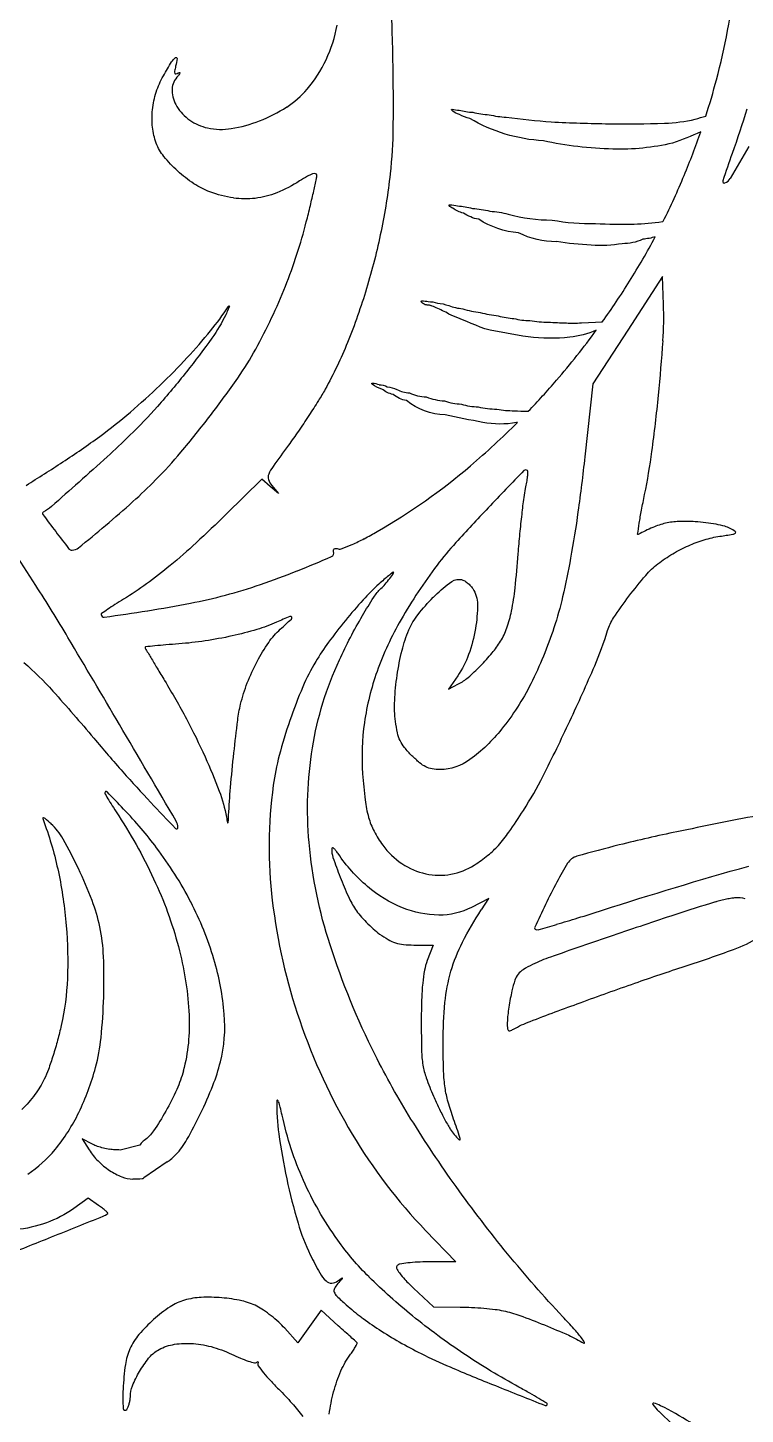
# Model space of a CAD drawing. Header units: millimetres. Extents: x 0 to 22, y 0 to 22.
# Drawn here: x 10.8 to 14.27, y 4.26 to 10.97 of the extents above; entities that cross this region are included whole.
import ezdxf

# ---------------------------------------------------------------- set-up
doc = ezdxf.new("R2010")
doc.units = ezdxf.units.MM
doc.header["$MEASUREMENT"] = 0

msp = doc.modelspace()

# ---------------------------------------------------------------- linework, layer by layer
at = {"color": 0, "linetype": 'ByBlock', "lineweight": -2}
for p, q in [((13.8738, 9.7674), (13.7059, 9.5077)), ((13.8791, 9.632), (13.8738, 9.7674)), ((13.4821, 9.5426), (13.5833, 9.5468)), ((13.7059, 9.5077), (13.538, 9.2481)), ((13.538, 9.2481), (13.4985, 8.8944)), ((11.9363, 8.7861), (11.7646, 8.6172)), ((11.9768, 8.7518), (11.9363, 8.7861)), ((12.0173, 8.7174), (11.9768, 8.7518)), ((11.9843, 8.7564), (12.0173, 8.7174)), ((12.8838, 7.8352), (12.8402, 7.7709)), ((12.8402, 7.7709), (12.8884, 7.7963)), ((13.0346, 6.7591), (12.9503, 6.7157)), ((12.9982, 6.7039), (13.0346, 6.7591)), ((12.6721, 6.5338), (12.7646, 6.5338)), ((12.7646, 6.5338), (12.7364, 6.4586)), ((11.1183, 5.57), (11.0681, 5.5962)), ((11.0681, 5.5962), (11.1015, 5.5435)), ((11.3468, 5.5655), (11.2512, 5.5422)), ((11.4795, 5.4857), (11.3665, 5.4086)), ((11.0976, 5.31), (11.027, 5.2596)), ((11.1474, 5.2746), (11.0976, 5.31)), ((12.7286, 5.1531), (12.8742, 5.0014)), ((12.8742, 5.0014), (12.7413, 5.0014)), ((12.6699, 4.8748), (12.7666, 4.7833)), ((12.2239, 4.7671), (12.1675, 4.6886)), ((12.3062, 4.6926), (12.2239, 4.7671)), ((12.7666, 4.7833), (12.8959, 4.7829)), ((12.1111, 4.6101), (12.0477, 4.6803)), ((12.1675, 4.6886), (12.1111, 4.6101))]:
    msp.add_line(p, q, dxfattribs=at)
msp.add_circle((11, 11), 11, dxfattribs=at)
at = {"color": 0, "linetype": 'ByBlock', "lineweight": -2, "extrusion": (0, 0, -1)}
for centre, radius, start, end in [((-1.6793, 10.6008), 10.8921, 176.94845, 178.79173), ((-14.0601, 9.2469), 2.9964, 29.83408, 31.32627), ((-11.5667, 10.7644), 0.0775, 31.32626, 52.12214), ((-11.522, 10.8219), 0.00472, 52.12209, 186.27668), ((-11.2463, 10.8522), 0.2821, 186.27671, 194.08928), ((-1.6027, 10.5991), 10.9686, 178.79173, 180.57222), ((-11.8134, 10.5353), 0.4065, 17.68727, 29.83405), ((-11.3058, 10.9205), 0.2913, 217.75889, 221.22548), ((-11.5395, 10.74), 0.013, 59.53556, 87.50202), ((-11.5126, 10.7604), 0.0298, 199.25319, 217.75882), ((-11.539, 10.7511), 0.00185, 87.50202, 199.25326), ((-11.8388, 10.5273), 0.4331, 6.10425, 17.68738), ((-11.8147, 10.5298), 0.4088, 354.18658, 6.10435), ((-12.8572, 10.573), 0.00292, 353.34856, 103.41108), ((-12.8784, 10.5886), 0.029, 309.03269, 326.64305), ((-12.9079, 10.6249), 0.0757, 281.89032, 309.03258), ((-12.9718, 10.6756), 0.148, 281.48617, 302.48773), ((-13.3439, 11.2153), 0.7938, 273.29449, 300.39294), ((-14.2293, 9.9646), 0.5957, 70.74115, 75.86305), ((-9.4586, 12.0566), 5.0458, 197.05541, 199.6265), ((-11.713, 10.5195), 0.3066, 339.40062, 354.18667), ((-10.3025, 10.5122), 2.2684, 180.57224, 186.30154), ((-13.5167, 11.6089), 1.2642, 244.60093, 251.26945), ((-11.6431, 10.4932), 0.2319, 320.93967, 339.40068), ((-13.6872, 12.2555), 1.8735, 271.62075, 281.9832), ((-13.6663, 11.5143), 1.132, 256.91188, 271.62072), ((-11.9532, 10.7449), 0.6314, 312.19622, 320.93967), ((-11.977, 10.7711), 0.6667, 303.57445, 312.19615), ((-9.5715, 10.593), 3.0039, 186.30154, 191.67032), ((-11.82, 10.5346), 0.3829, 290.51322, 303.57442), ((-11.7462, 10.8174), 0.6972, 237.61793, 247.82084), ((-11.8872, 10.7141), 0.5745, 278.82821, 290.51328), ((-11.8582, 10.5277), 0.3859, 263.08463, 278.82831), ((-11.8557, 10.5488), 0.4071, 247.82082, 263.08472), ((-12.8455, 10.1109), 0.00298, 329.1086, 103.97064), ((-12.8672, 10.1258), 0.0293, 282.64574, 325.98603), ((-12.8356, 9.9248), 0.1893, 93.19989, 104.61421), ((-12.9314, 10.1833), 0.1114, 280.30101, 309.37892), ((-12.86, 9.7338), 0.3749, 93.57358, 104.71971), ((-13.0178, 10.2283), 0.1876, 279.93771, 304.49853), ((-12.9278, 9.6597), 0.4375, 93.59951, 104.83561), ((-13.0111, 9.63), 0.4536, 93.6372, 104.93787), ((-13.2171, 10.4049), 0.4293, 275.18219, 302.66199), ((-13.929, 9.8306), 0.2095, 74.70728, 75.86148), ((-9.3775, 10.633), 3.202, 191.6703, 196.78803), ((-13.3646, 10.3678), 0.4326, 270.4531, 295.51555), ((-13.6722, 12.0965), 2.1835, 273.74025, 278.18941), ((-13.5716, 10.5568), 0.6405, 260.29573, 273.74022), ((-13.6826, 10.1527), 0.2273, 244.98258, 270.76549), ((-13.7531, 10.2236), 0.2781, 251.90287, 264.71519), ((-9.5738, 10.5738), 2.9969, 196.78797, 202.06352), ((-10.6227, 10.1251), 1.2622, 204.18376, 205.49353), ((-11.6431, 9.6669), 0.1437, 197.70457, 204.18369), ((-11.7845, 9.6139), 0.0122, 33.28463, 59.81942), ((-11.7789, 9.6236), 0.00103, 59.81927, 197.70452), ((-12.7107, 9.6458), 0.00325, 337.58519, 95.41872), ((-12.7205, 9.6511), 0.0145, 296.99527, 333.00992), ((-12.5072, 7.5013), 2.1574, 95.41877, 96.2356), ((-12.7273, 9.6501), 0.0178, 284.92257, 318.27339), ((-12.7342, 9.6489), 0.0197, 275.56622, 305.81739), ((-12.7414, 9.6624), 0.0344, 270.00003, 285.29324), ((-12.7331, 9.4662), 0.1799, 92.70284, 106.97596), ((-12.7625, 9.4072), 0.2323, 95.70045, 109.61071), ((-11.0864, 9.904), 0.7485, 205.49353, 215.564), ((-21.5802, 30.8305), 22.9735, 291.8904, 292.35774), ((-8.4319, 11.802), 4.0117, 215.56393, 218.46821), ((-13.6077, 12.162), 2.7141, 278.10497, 282.6137), ((-13.3332, 10.2858), 0.818, 263.48041, 277.60198), ((-13.3731, 9.9366), 0.4665, 247.15288, 263.48044), ((-10.4353, 10.2246), 2.0673, 202.06346, 209.03192), ((-8.3098, 11.899), 4.1676, 218.46815, 221.48128), ((-11.1745, 9.8144), 1.2219, 209.03191, 212.02373), ((-12.4704, 9.2493), 0.00227, 9.71436, 112.00022), ((-12.478, 9.2537), 0.0107, 311.47697, 337.58325), ((-12.5371, 9.3206), 0.0999, 281.36503, 311.47693), ((-12.4656, 9.1543), 0.0973, 93.29891, 113.22342), ((-12.4986, 9.1417), 0.1021, 93.05332, 116.04461), ((-12.5919, 9.308), 0.1132, 280.30594, 311.09791), ((-12.5343, 9.1134), 0.1203, 94.31433, 117.65504), ((-12.6597, 9.3027), 0.1379, 279.90833, 309.66978), ((-9.5526, 10.8001), 2.5087, 221.48121, 225.88809), ((-8.9558, 11.2021), 3.8389, 212.02382, 213.29852), ((-12.8347, 9.4143), 0.3173, 272.02983, 308.77323), ((-8.7, 11.37), 4.1448, 213.29856, 214.55883), ((-15.2717, 20.9139), 12.0678, 280.82644, 281.70519), ((-13.0897, 9.527), 0.4737, 260.38202, 280.31121), ((-13.0251, 9.9084), 0.8606, 260.14651, 260.38202), ((-13.1492, 1.2459), 7.8693, 90.51809, 90.55502), ((-7.5101, 12.9069), 5.443, 225.88805, 227.47901), ((-9.727, 10.6626), 2.8978, 214.55884, 216.20686), ((-3.3376, 17.4571), 11.6166, 227.47899, 228.38151), ((-3.1259, 10.0513), 10.437, 186.36405, 187.83195), ((3.981, 25.6948), 22.6359, 228.38143, 228.83201), ((-13.7023, 8.6328), 0.5019, 7.42608, 12.55687), ((-10.7601, 8.8372), 0.2421, 228.83192, 240.30897), ((-17.8435, 8.093), 4.6781, 6.43167, 7.42609), ((-18.2813, 7.7836), 4.5885, 10.71053, 11.67928), ((-7.2703, 13.1863), 6.409, 225.47294, 227.26855), ((-18.3069, 8.0408), 5.1444, 5.37598, 6.43159), ((-8.0794, 9.3699), 5.4369, 187.83195, 190.22339), ((-15.8738, 8.2389), 2.1384, 8.99581, 10.71052), ((-18.9015, 7.9848), 5.7417, 4.4038, 5.37599), ((-13.756, 8.5208), 0.00224, 240.73497, 8.31495), ((-18.1448, 7.8794), 4.4376, 8.31497, 8.99587), ((-9.5269, 10.7436), 3.0835, 227.26853, 230.37216), ((-12.2905, 8.4429), 0.00729, 10.28855, 60.05133), ((-12.2941, 8.4366), 0.0145, 60.05132, 92.14799), ((-12.2927, 8.3974), 0.0538, 92.14789, 104.26632), ((-14.2915, 7.809), 0.7179, 59.19133, 65.99744), ((-14.2704, 7.8563), 0.6661, 65.99743, 73.05885), ((-14.2294, 7.9908), 0.5255, 73.05886, 81.49472), ((-12.2967, 8.4418), 0.0136, 339.00651, 10.28862), ((-9.6126, 9.0934), 3.8789, 190.22342, 193.04201), ((-14.3167, 7.7666), 0.7672, 52.71618, 59.1914), ((-10.0421, 10.1214), 2.2757, 230.37223, 234.02212), ((-15.4885, 6.8797), 2.2255, 37.03725, 40.36658), ((-14.0811, 8.0761), 0.3783, 40.36653, 52.71624), ((-10.425, 9.5939), 1.6238, 234.02213, 238.7227), ((-12.6614, 8.0984), 0.2178, 32.63319, 46.98921), ((-13.4225, 7.5545), 0.9315, 45.17116, 51.58616), ((-12.894, 8.221), 0.081, 51.58621, 89.99995), ((-12.894, 8.2663), 0.0357, 90, 114.47881), ((-12.8666, 8.2061), 0.1018, 114.4788, 125.67259), ((-12.8545, 8.1893), 0.1225, 125.67255, 136.0502), ((-12.8582, 8.1928), 0.1174, 136.05027, 146.76616), ((-12.8397, 8.1807), 0.1396, 146.76615, 179.41297), ((-14.575, 6.8731), 2.4901, 30.22593, 32.63318), ((-13.3859, 7.5913), 0.8797, 37.94369, 45.1711), ((-12.3229, 8.1754), 0.6564, 179.413, 189.76754), ((-11.6947, 8.6111), 1.7416, 193.04206, 198.17078), ((-15.6314, 6.7719), 2.4044, 33.98447, 37.03724), ((-14.6605, 6.8233), 2.5891, 27.55289, 30.22596), ((-12.9611, 7.9225), 0.3409, 23.27677, 37.94368), ((-13.8259, 7.989), 0.2269, 16.73254, 33.98442), ((-11.4157, 9.7342), 1.747, 253.45903, 257.53806), ((-11.689, 8.8141), 0.7871, 246.05602, 253.45904), ((-12.273, 7.7877), 0.3684, 34.62474, 47.90409), ((-13.23, 7.8069), 0.6337, 13.90661, 23.2768), ((-12.2463, 8.1885), 0.7341, 189.76761, 199.92225), ((-11.4891, 8.6786), 1.958, 198.17076, 206.75767), ((-11.4165, 9.6422), 1.6563, 261.46638, 265.88104), ((-11.3751, 9.9181), 1.9352, 257.53805, 261.46632), ((-12.7207, 7.4786), 0.9125, 27.88046, 34.62475), ((-14.6605, 6.8233), 2.5891, 24.87982, 27.55289), ((-13.7885, 7.2277), 1.6278, 9.17426, 24.87984), ((-13.847, 7.6541), 1.2694, 8.33438, 13.90655), ((-12.4969, 8.0977), 0.4675, 199.92235, 214.16148), ((-9.6913, 6.6507), 1.6611, 131.2532, 138.011), ((-12.8042, 7.4344), 1.007, 21.35921, 27.88046), ((-8.3252, 5.9002), 3.6776, 148.67295, 151.97961), ((-12.6001, 7.5142), 0.7877, 13.51985, 21.35921), ((-13.8374, 7.6555), 1.2596, 2.75248, 8.33427), ((-12.1231, 8.3589), 1.248, 206.7576, 218.79056), ((-4.363, 1.855), 8.8298, 138.01104, 139.97165), ((-13.166, 7.6878), 0.5874, 352.87824, 2.75244), ((-12.519, 7.5337), 0.7043, 7.10187, 13.51984), ((-8.7526, 6.1276), 3.1935, 151.9796, 155.65538), ((-21.3078, 6.4387), 9.5611, 6.14865, 7.10182), ((-13.1757, 7.689), 0.5972, 347.57199, 352.87823), ((-12.765, 7.5985), 0.1767, 334.42866, 347.57187), ((-12.7579, 7.5951), 0.1688, 320.90146, 334.42862), ((-12.4486, 8.0973), 0.8304, 218.79054, 233.4376), ((-9.2757, 6.3643), 2.6193, 155.65541, 159.58506), ((-20.0225, 6.5772), 8.2684, 4.98621, 6.14862), ((-13.9953, 7.1943), 1.8373, 354.83176, 9.17431), ((-13.0254, 7.8125), 0.5135, 314.99996, 320.9015), ((-13.0846, 7.8717), 0.5972, 310.09804, 314.99998), ((-12.7941, 7.5267), 0.1462, 296.15153, 310.09796), ((-12.7781, 7.4941), 0.11, 279.48178, 296.15152), ((-12.7986, 7.6163), 0.2338, 270.00002, 279.48187), ((-12.7986, 7.6254), 0.2429, 233.4376, 270.00001), ((-11.0084, 7.0092), 0.7705, 159.58505, 169.35882), ((-15.2418, 6.9943), 3.4695, 2.76207, 4.98622), ((-9.2755, 6.5342), 1.7141, 159.79939, 168.12012), ((-9.1587, 5.7992), 2.4895, 146.91144, 155.45257), ((-14.4238, 7.233), 2.2676, 342.05768, 354.83171), ((-12.9702, 7.4271), 0.8034, 310.58849, 325.82273), ((-19.6419, -12.111), 19.7645, 72.15135, 74.29186), ((-8.8665, 6.4482), 2.1321, 168.12015, 175.185), ((-9.6636, 6.0298), 1.9344, 155.4526, 165.77238), ((-12.8474, 7.2838), 0.6147, 291.96852, 310.58845), ((-12.7989, 7.1637), 0.4851, 270.75382, 291.96854), ((-12.7969, 7.0134), 0.3349, 242.74951, 270.75389), ((-14.3686, 5.8015), 1.6409, 27.02633, 33.36575), ((-8.9628, 6.4563), 2.0354, 175.18503, 182.39412), ((-10.0134, 6.1185), 1.5735, 165.77242, 177.20352), ((-15.8798, 7.7045), 3.7981, 333.37685, 342.05759), ((-13.6166, 6.1851), 0.7967, 16.14282, 27.02633), ((-9.7011, 6.4254), 1.2965, 182.39416, 192.50123), ((-13.6523, 6.1748), 0.8338, 5.55289, 16.14277), ((-17.8017, -5.2833), 12.3211, 70.75682, 71.94879), ((-19.5832, -10.3865), 17.7262, 69.84923, 70.7568), ((-14.7432, 6.0687), 1.9299, 359.89685, 5.55285), ((-22.4462, -18.1885), 26.037, 69.27995, 69.84924), ((-10.688, 6.1515), 0.8981, 177.20359, 194.59925), ((-9.4689, 6.4769), 1.5343, 192.50126, 195.23254), ((-13.4424, 5.6141), 0.5883, 60.57336, 69.27997), ((-9.0749, 6.5842), 1.9427, 195.23249, 197.52081), ((-18.0084, 6.0746), 5.195, 358.43676, 359.89686), ((-9.2537, 6.5277), 1.7551, 197.52074, 199.83816), ((-16.0018, 7.7657), 3.9345, 328.19882, 333.37679), ((-10.4656, 6.0905), 0.4667, 199.83811, 206.04493), ((-11.0095, 6.0677), 0.566, 194.59932, 204.26694), ((-13.6148, 5.9547), 0.7998, 352.61993, 358.43672), ((-10.4654, 6.0906), 0.467, 206.04486, 216.8161), ((-10.3313, 6.3734), 1.3098, 204.26703, 209.4308), ((-13.3299, 5.9178), 0.5125, 344.87709, 352.61985), ((-10.3088, 6.2079), 0.6627, 216.81603, 225.10266), ((-13.9456, 6.0842), 1.1504, 340.64643, 344.87713), ((-10.3083, 6.3865), 1.3363, 209.4308, 214.21477), ((-13.7638, 6.0938), 1.7709, 342.05607, 347.53434), ((-11.2624, 5.7376), 0.1824, 214.21474, 234.99152), ((-17.6577, 8.7924), 5.8828, 324.3684, 328.19883), ((-11.1968, 5.7204), 0.1697, 288.9365, 297.5447), ((-11.2494, 5.8738), 0.3318, 283.7257, 288.93642), ((-11.2497, 5.875), 0.3331, 278.52032, 283.72578), ((-11.2264, 5.7191), 0.1754, 270.10855, 278.52037), ((-13.5626, 6.0287), 1.5593, 336.02953, 342.05612), ((-13.5631, 6.0289), 1.5599, 330.00409, 336.02953), ((-18.0267, 9.0569), 6.3369, 320.66492, 324.36843), ((-10.7082, 5.706), 0.5486, 234.47164, 250.11518), ((-13.748, 6.1356), 1.7734, 324.53133, 330.0041), ((-10.695, 5.7424), 0.5873, 250.1152, 264.97908), ((-13.4103, 5.895), 1.3587, 314.67618, 324.53139), ((-17.7961, 8.8679), 6.0387, 316.82512, 320.66496), ((-6.5552, 9.7809), 7.544, 220.11197, 220.35467), ((-14.1919, 2.4719), 3.0825, 52.24557, 52.71516), ((-12.3252, 4.9237), 0.000866, 52.71482, 182.12499), ((-12.3206, 4.9239), 0.00542, 182.12535, 220.11183), ((-14.4837, 6.9807), 2.8855, 309.06505, 314.67616), ((-12.8918, 3.5767), 1.2062, 90.19159, 92.82021), ((-12.872, 3.174), 1.6094, 92.82017, 94.93776), ((-12.8841, 3.3142), 1.4686, 94.93782, 97.08314), ((-13.0127, 4.3493), 0.4256, 97.0832, 102.47855), ((-12.9663, 4.1396), 0.6404, 102.47855, 109.85867), ((-14.7796, 7.3452), 3.3549, 303.79952, 309.06499), ((-12.0113, 1.4955), 3.4516, 109.85863, 111.97828), ((-12.0118, 1.4967), 3.4503, 111.97829, 114.09909), ((-26.612, 20.5094), 21.3266, 312.01207, 312.12827), ((-20.865, 14.1295), 12.7399, 311.84107, 312.01204), ((-28.077, 22.184), 23.5514, 311.76231, 311.84115), ((-13.158, 4.0591), 0.6433, 114.09915, 121.45684), ((-11.5163, 4.4343), 0.1623, 38.51649, 58.62596), ((-11.5451, 4.3869), 0.2177, 58.62592, 79.16446), ((-11.5745, 4.2333), 0.3741, 79.16442, 92.85807), ((-11.57, 4.1436), 0.4639, 92.85806, 105.13625), ((-11.5357, 4.0166), 0.5955, 105.1363, 115.31794), ((-12.4746, 4.7105), 0.1258, 308.55089, 311.76222), ((-11.8125, 4.1985), 0.5409, 30.31384, 38.51646), ((-11.9287, 4.4976), 0.0248, 44.99996, 57.43559), ((-11.9165, 4.5167), 0.00211, 57.43574, 132.48356), ((-11.8782, 4.5213), 0.0412, 188.19617, 196.94923), ((-11.9157, 4.5158), 0.00328, 132.48365, 188.19615), ((-12.6969, 4.3104), 0.4115, 23.48198, 36.4767), ((-14.8688, 7.4784), 3.5153, 298.71519, 303.79947), ((-11.8109, 4.1994), 0.5391, 22.1389, 30.31383), ((-12.9934, 4.1816), 0.7347, 15.0621, 23.48194), ((-11.4461, 4.3478), 0.1452, 0.45352, 22.13897), ((-10.8563, 3.2237), 1.6431, 135.0039, 138.25075), ((-13.0181, 4.1749), 0.7604, 6.75626, 15.06212), ((-11.2655, 3.5888), 1.0947, 138.25075, 142.65236)]:
    msp.add_arc(centre, radius, start, end, dxfattribs=at)
at = {"color": 0, "linetype": 'ByBlock', "lineweight": -2}
for centre, radius, start, end in [((10.6313, 11.6417), 3.6233, 345.23578, 352.96136), ((11.6047, 11.1135), 0.7086, 335.11121, 349.34783), ((11.682, 11.0776), 0.6233, 319.43773, 335.11115), ((11.5325, 10.7559), 0.0182, 169.18782, 201.79354), ((11.9401, 10.6781), 0.4332, 165.91072, 169.18782), ((11.52, 10.7509), 0.00472, 201.79341, 284.81804), ((11.5093, 10.7913), 0.0465, 284.81811, 300.46438), ((11.5928, 10.669), 0.0902, 138.7745, 182.6925), ((11.6615, 10.6723), 0.159, 182.69243, 211.45151), ((11.8118, 10.9665), 0.4525, 302.85553, 319.43773), ((10.6324, 11.6414), 3.6222, 342.33575, 345.2357), ((11.7168, 10.7061), 0.2238, 211.45145, 235.04444), ((11.6638, 11.1957), 0.7252, 291.21021, 302.85551), ((12.905, 10.7735), 0.2032, 256.58893, 265.87244), ((12.9901, 11.0067), 0.4472, 257.11338, 265.75565), ((13.0748, 11.0791), 0.5315, 257.1885, 265.78954), ((13.1602, 11.0996), 0.5645, 257.27384, 265.81162), ((13.8509, 16.6724), 6.1793, 263.19755, 265.22532), ((11.7246, 10.7173), 0.2375, 235.04442, 257.61242), ((11.7396, 10.7852), 0.3071, 257.61241, 279.29899), ((11.6786, 11.1577), 0.6845, 279.299, 291.21014), ((13.7486, 18.8042), 8.2999, 267.15396, 269.08716), ((13.7003, 15.7738), 5.2691, 269.0872, 271.99526), ((13.8434, 11.414), 0.907, 272.5515, 282.0541), ((10.6324, 11.6414), 3.6222, 337.50828, 341.08057), ((2.0012, 17.5737), 14.2348, 328.99613, 329.7137), ((19.7415, 8.3897), 5.8714, 160.37352, 161.74036), ((12.2313, 10.1206), 0.1502, 108.95122, 119.53081), ((12.1927, 10.2328), 0.0315, 82.15134, 108.95112), ((12.1961, 10.2572), 0.00683, 0.0001, 82.15133), ((12.5929, 9.4823), 0.8838, 119.53079, 122.38214), ((5.2263, 11.7507), 7.1365, 347.29048, 347.7823), ((12.1237, 10.2572), 0.0792, 347.78231, 359.99993), ((10.789, 11.5765), 3.4527, 333.45965, 337.50829), ((14.1734, 10.2268), 0.00804, 161.74032, 291.92945), ((14.1564, 10.2689), 0.0534, 291.9294, 328.99607), ((7.4587, 11.2473), 4.848, 346.43172, 347.29046), ((4.6579, 11.9232), 7.7292, 345.82617, 346.43167), ((13.3481, 10.8934), 0.854, 255.06216, 269.49376), ((9.7934, 10.6262), 2.4324, 341.99369, 345.8262), ((13.53, 11.1243), 1.1013, 260.09519, 271.0494), ((13.6796, 12.2792), 2.2597, 266.71736, 271.44158), ((13.7099, 11.0721), 1.0522, 271.44162, 278.95692), ((10.789, 11.5765), 3.4527, 327.93812, 332.06895), ((9.674, 10.665), 2.558, 338.30324, 341.99369), ((10.39, 11.8265), 3.9235, 324.47668, 327.93821), ((9.6119, 10.6897), 2.6248, 334.66018, 338.3032), ((10.6197, 10.3786), 1.3812, 320.71512, 326.71537), ((12.7414, 9.5931), 0.0349, 69.12235, 89.9999), ((12.7379, 9.5509), 0.0765, 57.02804, 78.0063), ((12.7592, 9.5331), 0.0845, 53.32811, 76.08531), ((12.784, 9.5144), 0.0902, 50.49175, 73.44505), ((12.9391, 9.9028), 0.2939, 250.38929, 263.98292), ((13.0364, 10.0188), 0.4279, 252.58106, 264.19052), ((13.1235, 10.0404), 0.4659, 253.74366, 264.67503), ((12.204, 9.5672), 1.6763, 356.19594, 2.21337), ((9.4864, 10.7492), 2.7637, 331.15529, 334.66014), ((13.1878, 9.975), 0.4128, 254.90392, 265.59441), ((13.2446, 9.9378), 0.3847, 256.69728, 268.32788), ((13.333, 10.2126), 0.6668, 261.40804, 269.07136), ((13.6362, 15.5892), 6.0515, 267.02551, 267.85364), ((13.4394, 10.3385), 0.797, 267.85352, 273.0709), ((9.5564, 11.2484), 2.7549, 317.13548, 320.71503), ((10.39, 11.8265), 3.9235, 319.24282, 323.75395), ((5.7579, 9.9958), 8.1367, 354.33115, 356.19597), ((10.5411, 10.1683), 1.5597, 325.0978, 331.1553), ((9.2182, 11.5624), 3.2165, 313.78821, 317.13542), ((7.5977, 12.2218), 5.1486, 322.60926, 325.09786), ((10.4683, 11.759), 3.8201, 316.19783, 319.24291), ((8.9738, 11.8173), 3.5696, 310.69257, 313.78819), ((12.6569, 9.3474), 0.1438, 242.34492, 267.31125), ((12.7445, 9.4204), 0.2363, 246.4698, 266.96436), ((5.8055, 9.9911), 8.0888, 352.3985, 354.33116), ((12.8325, 9.4361), 0.271, 248.2397, 267.40194), ((12.9102, 9.4128), 0.2632, 250.0061, 268.13992), ((12.9861, 9.4148), 0.2783, 252.32053, 269.48213), ((13.0754, 9.507), 0.3816, 256.08629, 269.70125), ((13.1559, 9.5525), 0.435, 259.06972, 270.21849), ((9.7525, 10.9117), 2.3752, 306.13425, 310.69255), ((7.5491, 12.2589), 5.2097, 320.10046, 322.60922), ((10.4683, 11.759), 3.8201, 310.43561, 315.0596), ((13.2291, 10.0806), 0.9658, 265.75204, 269.4818), ((8.7099, 12.3397), 4.1433, 303.12918, 306.13429), ((19.3031, 3.6522), 8.9701, 143.79312, 144.60397), ((10.8751, 9.3145), 2.9742, 348.32066, 352.39854), ((5.077, 17.9064), 10.7906, 302.00939, 303.12917), ((9.9096, 10.2853), 2.1328, 315.21157, 320.10045), ((10.9988, 11.1364), 3.0022, 299.88461, 310.43561), ((12.0049, 8.7957), 0.0378, 157.41465, 197.54312), ((12.0463, 8.8088), 0.0811, 197.54299, 220.21289), ((12.1485, 8.736), 0.1933, 144.6039, 157.41471), ((51.7826, -28.3632), 53.5861, 136.04906, 136.31651), ((13.2127, 8.8196), 0.0118, 44.99992, 136.04907), ((12.8401, 8.8374), 0.3839, 350.21644, 354.27622), ((13.2146, 8.8216), 0.00906, 357.31602, 45.00005), ((12.8078, 8.8407), 0.4164, 354.27615, 357.31608), ((9.4634, 10.7282), 2.7615, 312.06187, 315.21156), ((12.5891, 8.8807), 0.6385, 347.4432, 350.21641), ((8.0591, 12.2844), 4.8577, 309.99825, 312.06176), ((-21.3322, -12.2693), 38.1742, 32.55484, 33.20136), ((10.8837, 8.6205), 0.00739, 119.69115, 216.37943), ((17.3782, 13.405), 8.074, 216.37947, 217.11629), ((19.9648, 2.0251), 9.5882, 136.31647, 137.68536), ((16.2075, 12.5191), 6.6059, 217.11628, 218.00849), ((3.3484, 17.8988), 12.1866, 309.19721, 309.9982), ((11.6633, 9.9801), 1.6686, 297.41473, 299.88454), ((14.1174, 7.876), 0.7369, 113.18142, 119.26504), ((13.9673, 8.2266), 0.3555, 102.68731, 113.18137), ((13.9681, 8.2231), 0.3592, 92.25685, 102.68733), ((13.984, 7.8181), 0.7645, 86.32805, 92.25684), ((13.9802, 7.7581), 0.8246, 82.78925, 86.32802), ((13.9841, 7.7889), 0.7936, 79.14715, 82.78925), ((14.0034, 7.8898), 0.6908, 75.52156, 79.14717), ((13.4642, 13.1077), 4.6483, 278.50524, 279.27827), ((14.1493, 8.4547), 0.1074, 61.17968, 75.52155), ((14.0436, 8.2626), 0.3266, 55.9557, 61.17971), ((14.209, 8.5486), 0.0288, 279.27827, 307.78871), ((14.2239, 8.5295), 0.00455, 307.78858, 55.95564), ((11.0189, 8.4641), 0.0207, 218.0085, 269.99997), ((11.0189, 8.493), 0.0496, 270.00006, 309.19717), ((12.3135, 8.4795), 0.0309, 255.73365, 291.36299), ((11.9014, 9.5331), 1.1623, 291.36299, 293.96938), ((11.9389, 9.4488), 1.07, 293.96938, 297.41466), ((14.007, 7.449), 1.5312, 137.6853, 142.99659), ((9.0807, 15.8464), 8.0909, 291.97577, 293.24314), ((12.2659, 8.43), 0.0194, 293.24317, 20.99359), ((7.7931, 8.8403), 5.3996, 353.83746, 355.59617), ((10.8124, 11.5548), 3.4631, 288.8249, 291.97574), ((13.248, 7.4792), 1.0929, 129.75887, 131.25107), ((13.923, 6.6678), 2.1483, 129.1132, 129.7588), ((11.8685, 8.8216), 0.8583, 323.10986, 325.29666), ((12.5729, 8.3283), 0.00829, 96.37715, 129.11312), ((12.5722, 8.3342), 0.00233, 325.29667, 96.37729), ((14.8513, 6.8127), 2.5885, 142.99659, 149.98931), ((2.5443, 2.9739), 9.8469, 30.83414, 32.55481), ((11.1027, 10.7034), 2.5635, 284.87719, 288.82493), ((13.2563, 7.4492), 1.1209, 132.23474, 137.74461), ((13.7845, 6.8674), 1.9067, 131.25114, 132.23478), ((12.3393, 8.4437), 0.2544, 313.01073, 319.53496), ((12.1001, 8.6478), 0.5688, 319.53502, 323.10976), ((11.9459, 8.3919), 1.2227, 348.53969, 353.83746), ((12.5008, 6.1768), 2.3744, 121.27728, 122.45779), ((10.5332, 13.6108), 5.5263, 278.86334, 281.04235), ((11.0946, 10.7341), 2.5953, 281.04241, 284.87721), ((14.2505, 6.546), 2.464, 137.74461, 140.80219), ((11.1656, 8.1321), 0.00588, 125.03037, 180), ((11.173, 8.1321), 0.0133, 179.99999, 278.26605), ((12.8301, 5.7576), 2.9057, 124.32696, 125.03032), ((8.249, 28.2584), 20.3508, 278.26607, 278.86332), ((11.9162, 7.0959), 1.2851, 122.45775, 124.32693), ((13.8418, 3.966), 4.5175, 113.05598, 113.94406), ((12.0752, 8.1166), 0.00663, 27.56641, 113.05599), ((12.074, 8.1159), 0.00806, 312.90385, 27.5664), ((12.5304, 8.2734), 0.6263, 340.80263, 348.53966), ((8.5804, 11.8749), 5.1398, 312.09592, 312.90379), ((14.278, 6.5235), 2.4996, 140.80223, 143.85134), ((13.9328, 7.3432), 1.5278, 149.98935, 160.36791), ((12.8082, 8.1767), 0.3321, 328.36352, 340.80259), ((12.1145, 8.5035), 1.56, 336.61917, 343.26751), ((-46.34, -26.2065), 66.7781, 30.41542, 30.834137), ((12.6414, -3.7827), 11.8263, 95.92848, 96.15262), ((11.6978, 5.3045), 2.6903, 94.79896, 95.92837), ((11.9162, 2.7036), 5.3003, 94.11894, 94.79892), ((13.3101, 7.2306), 1.3009, 143.85128, 148.82217), ((12.6843, 8.253), 0.4776, 320.05334, 328.36354), ((11.3742, 7.9732), 0.00228, 96.15273, 180.00008), ((11.3795, 7.9732), 0.00758, 180.00016, 210.40838), ((40.9115, 25.3053), 34.25, 210.4083, 210.49677), ((17.1715, 11.3232), 6.6984, 210.49671, 211.0087), ((12.2272, 8.6359), 1.0739, 315.51845, 320.0534), ((22.262, 14.3829), 12.6377, 211.00864, 211.32698), ((13.018, 7.4074), 0.9595, 148.82212, 157.02063), ((13.6844, 7.4318), 1.264, 160.36788, 171.88265), ((12.2402, 8.6231), 1.0557, 311.09555, 315.51846), ((4.4321, 11.8249), 9.9297, 334.92587, 336.61927), ((14.4065, 6.8186), 2.4677, 157.02068, 161.07015), ((12.7782, 8.0062), 0.2371, 297.69394, 311.09548), ((-519.0483, -303.7138), 614.9235, 30.3647672, 30.4154166), ((14.4445, 6.8055), 2.5078, 161.07021, 165.11647), ((13.6023, 7.4435), 1.1811, 171.88258, 183.99896), ((4.5957, 11.7484), 9.7491, 333.19174, 334.92594), ((17.6723, 13.034), 8.5514, 220.02829, 221.47258), ((13.1656, 7.1454), 1.1846, 165.11651, 172.20678), ((15.983, 11.541), 6.2969, 221.47261, 223.2893), ((14.8844, 7.5332), 2.4663, 183.99894, 186.93531), ((11.6294, 8.1941), 1.8683, 327.29411, 333.19175), ((11.1838, 7.2695), 0.00638, 44.85973, 179.99995), ((11.1887, 7.2695), 0.0113, 179.99992, 210.6281), ((14.9636, 9.5045), 4.3982, 210.62824, 211.08844), ((8.0654, 4.1663), 4.4057, 43.36389, 44.85975), ((14.1601, 7.0093), 2.1883, 172.20684, 186.83837), ((12.8683, 8.2411), 1.9514, 211.08842, 212.29895), ((14.1368, 9.0429), 3.4521, 212.29889, 213.08865), ((9.3698, 5.3983), 2.6115, 40.56348, 43.36396), ((21.2597, 16.5116), 13.5461, 223.28938, 224.02459), ((12.9921, 7.303), 0.5601, 186.93529, 195.7618), ((10.2281, 9.094), 3.5337, 325.2421, 327.29415), ((10.8802, 7.1465), 0.00254, 78.69435, 195.80251), ((11.1369, 7.2191), 0.2693, 195.80268, 200.20062), ((10.8773, 7.1317), 0.0176, 48.59622, 78.69455), ((9.3253, 5.3716), 2.3642, 47.67355, 48.59623), ((10.7179, 6.9007), 0.296, 29.44166, 47.67358), ((11.4719, 7.1022), 0.0592, 0.00001, 30.36477), ((13.9319, 7.5585), 2.2042, 190.64119, 191.3347), ((11.772, 7.1256), 0.00125, 191.33455, 313.06468), ((11.7689, 7.1288), 0.00568, 313.06485, 356.8545), ((6.8504, 7.3991), 4.9316, 356.85429, 357.23794), ((12.7968, 7.2479), 0.3572, 195.76174, 207.3835), ((19.0999, -17.753), 25.3639, 100.83134, 101.72859), ((8.9961, 5.9288), 2.2732, 25.38394, 29.44166), ((9.8975, 5.8501), 1.9168, 37.03233, 40.56354), ((11.5243, 7.1022), 0.00671, 224.02464, 359.99998), ((12.9292, 7.3164), 0.5063, 207.38348, 216.33105), ((12.5951, 7.4514), 0.6527, 318.07429, 325.24217), ((15.3751, 0.1882), 7.0402, 101.72858, 104.05745), ((9.9513, 5.8906), 1.8494, 27.40134, 37.03236), ((12.3914, 6.9951), 0.1169, 177.25369, 198.90074), ((12.2777, 7.0005), 0.00313, 88.17005, 177.25371), ((12.2775, 6.9932), 0.0105, 51.20971, 88.16989), ((12.2436, 6.951), 0.0646, 38.83934, 51.20962), ((12.107, 6.841), 0.24, 34.17728, 38.83937), ((12.8236, 7.2388), 0.3751, 216.33107, 236.1162), ((12.7667, 7.2973), 0.4219, 308.64184, 318.07428), ((15.4404, -0.0726), 7.309, 104.05742, 105.72011), ((14.5541, 7.7356), 2.403, 198.90076, 201.30572), ((12.8002, 7.204), 0.3332, 236.11615, 257.73958), ((12.7974, 7.1797), 0.3084, 280.07323, 302.74518), ((12.5367, 7.5851), 0.7904, 302.74525, 308.64175), ((14.8448, 6.053), 1.6766, 148.49551, 152.08125), ((13.481, 6.8889), 0.077, 105.72009, 148.49553), ((9.0776, 5.9675), 2.1829, 20.96055, 25.38392), ((14.0863, 7.5531), 1.9008, 201.30573, 204.40135), ((12.7963, 7.1858), 0.3147, 257.73951, 280.07325), ((16.0689, 5.4044), 3.0619, 152.08115, 154.36557), ((10.3459, 6.4533), 0.8247, 11.81281, 20.96061), ((10.1866, 6.0126), 1.5844, 16.58597, 27.40133), ((14.8022, 7.0863), 2.835, 186.8384, 198.88828), ((12.761, 6.9519), 0.4455, 204.40133, 213.49535), ((12.6372, 6.87), 0.2971, 213.49534, 220.57348), ((22.8277, 2.1611), 10.5586, 154.36547, 155.02322), ((15.9171, 0.6909), 6.3092, 106.45252, 108.32215), ((14.3096, 6.1343), 0.6334, 103.99638, 106.45244), ((14.3359, 6.0289), 0.742, 101.81525, 103.99632), ((14.3196, 6.1067), 0.6625, 99.61534, 101.8152), ((14.2342, 6.6107), 0.1513, 93.02943, 99.61526), ((14.2348, 6.6002), 0.1619, 75.80442, 93.0294), ((12.9199, 7.1121), 0.6692, 220.57348, 224.43027), ((12.9341, 7.126), 0.6892, 224.43021, 228.26042), ((11.6185, 12.6218), 6.2367, 286.23715, 287.22194), ((10.0885, 17.5576), 11.4043, 287.22187, 287.84868), ((24.1695, -24.2296), 32.5605, 108.32221, 108.87637), ((10.2953, 6.4428), 0.8764, 2.28486, 11.81293), ((12.7377, 6.9059), 0.3941, 228.26038, 234.08061), ((12.783, 6.9683), 0.4713, 234.08058, 240.08403), ((13.264, 6.616), 0.00818, 155.02309, 251.50393), ((13.2676, 6.627), 0.0197, 251.50401, 285.95291), ((8.1214, 24.6298), 18.7437, 285.95293, 286.23711), ((33.0434, -50.1831), 59.9892, 108.876356, 109.182544), ((12.6389, 6.718), 0.1824, 240.08404, 252.27813), ((12.6402, 6.7219), 0.1865, 252.2781, 264.30695), ((12.6721, 7.042), 0.5082, 264.30707, 269.99995), ((11.797, 13.1414), 7.0575, 288.05122, 290.06523), ((13.9816, 7.1605), 0.69, 290.06525, 301.16622), ((8.3596, 6.3655), 2.8138, 358.28946, 2.28486), ((10.4469, 6.0901), 1.3128, 4.73934, 16.58602), ((12.9965, 6.361), 0.2778, 159.43704, 169.53702), ((13.4817, 5.9562), 0.5376, 115.97843, 121.51282), ((13.5904, 5.7332), 0.7856, 109.18245, 115.97849), ((13.4363, 6.2798), 0.7251, 169.53693, 174.47209), ((13.2513, 6.3337), 0.0955, 141.77771, 161.6909), ((13.2493, 6.3352), 0.093, 121.51287, 141.77766), ((13.9389, 6.2312), 1.23, 174.47204, 178.22802), ((14.0277, 6.1078), 0.9049, 166.92439, 169.38251), ((13.713, 6.1809), 0.5819, 161.69095, 166.92435), ((8.3585, 6.3656), 2.8148, 354.29081, 358.28942), ((16.4168, 6.1545), 3.7091, 178.22799, 179.87739), ((14.3355, 6.0501), 1.218, 169.38251, 171.34977), ((11.0491, 6.1401), 0.7085, 345.94282, 4.73941), ((13.4502, 6.1571), 0.3263, 173.3421, 178.31253), ((14.2324, 6.0658), 1.1138, 171.34975, 173.34199), ((14.8923, 7.1172), 2.9302, 198.88828, 210.74365), ((18.5783, 6.1499), 5.8705, 179.87732, 181.22535), ((13.7215, 6.1491), 0.5977, 178.31246, 181.42114), ((13.1454, 6.1348), 0.0214, 181.42115, 216.06247), ((13.1343, 6.1268), 0.00775, 216.06252, 287.01272), ((13.112, 6.1998), 0.084, 287.01254, 299.4267), ((10.2697, 6.1745), 0.8941, 344.89129, 354.29078), ((10.8606, 6.1873), 0.9029, 338.35254, 345.94283), ((13.2158, 6.0352), 0.5069, 181.22532, 189.33936), ((9.9321, 6.2656), 1.2438, 334.19317, 344.89122), ((13.0546, 6.0087), 0.3434, 189.33936, 199.9528), ((9.7341, 6.6344), 2.1149, 334.33443, 338.35251), ((14.2921, 6.4579), 1.66, 199.95282, 203.25214), ((12.9299, 5.7495), 0.9205, 177.95837, 188.06086), ((12.0118, 5.7822), 0.00181, 45.62456, 177.95832), ((11.9996, 5.7698), 0.0193, 19.26061, 45.62466), ((11.7289, 5.6752), 0.306, 14.17607, 19.26058), ((14.0776, 6.3658), 1.4265, 203.25215, 205.74946), ((10.2491, 6.1124), 0.8917, 320.4643, 334.19312), ((9.7293, 6.6367), 2.1202, 330.51084, 334.33441), ((10.7391, 5.4252), 1.3269, 12.46567, 14.17604), ((14.0581, 6.3564), 1.4049, 205.74948, 208.27544), ((-2.9378, 0.154), 16.7443, 19.02761, 19.3535), ((13.9125, 6.2781), 1.2396, 208.2755, 210.76731), ((13.0112, 5.7415), 0.1907, 210.76732, 220.70099), ((11.4048, 5.5342), 0.0659, 140.94401, 151.63458), ((11.4052, 5.5338), 0.0664, 125.00847, 140.94397), ((11.2484, 5.7776), 0.375, 316.73083, 330.5108), ((15.0583, 6.0509), 3.0701, 188.06083, 192.17995), ((14.5868, 6.9355), 2.5748, 210.74368, 223.80625), ((13.2303, 5.9299), 0.4796, 220.70095, 224.8872), ((12.8926, 5.5935), 0.00297, 224.88731, 4.27217), ((12.8193, 5.5881), 0.0765, 4.27207, 19.02755), ((10.4547, 5.9427), 0.6251, 304.05559, 320.46428), ((11.3677, 5.712), 0.3151, 212.34014, 224.99353), ((11.2256, 5.3328), 0.2109, 83.03926, 89.8914), ((11.3207, 5.7095), 0.2756, 309.1451, 316.73082), ((11.4037, 5.748), 0.366, 224.99352, 236.30254), ((11.3786, 5.7105), 0.3208, 236.30257, 248.27862), ((11.438, 5.5654), 0.0898, 297.4801, 309.14511), ((11.3134, 5.5468), 0.1447, 248.27863, 269.99997), ((11.3134, 5.9655), 0.5633, 270.00001, 274.529), ((11.357, 5.416), 0.0121, 274.52898, 322.02724), ((15.0604, 6.0514), 3.0723, 192.17998, 196.30666), ((10.813, 4.805), 0.5765, 52.23254, 54.54675), ((10.9976, 5.0433), 0.275, 48.20705, 52.23247), ((11.1352, 5.3084), 0.0926, 291.94822, 307.56552), ((10.9796, 5.0231), 0.3021, 45.35375, 48.20693), ((11.1904, 5.2366), 0.00203, 307.56545, 45.35371), ((-72.0582, 211.7565), 222.6728, 291.879, 291.948214), ((13.0347, 5.4588), 0.9617, 196.30668, 206.11248), ((-3.2408, 40.3862), 38.0012, 291.49077, 291.87901), ((13.9775, 5.9209), 2.0117, 206.11246, 208.90904), ((12.599, 4.9756), 0.0115, 135.0001, 204.29779), ((12.709, 5.0253), 0.1322, 204.29776, 215.95815), ((12.6084, 4.9662), 0.0248, 99.78644, 135.00005), ((12.7245, 4.2932), 0.7078, 96.66809, 99.78639), ((12.7235, 4.3018), 0.6991, 92.81583, 96.66803), ((12.7413, 3.9392), 1.0622, 89.99998, 92.81581), ((12.3591, 5.0272), 0.1628, 208.90907, 226.52757), ((12.2737, 4.9371), 0.0387, 226.52758, 271.27942), ((12.2734, 4.9493), 0.0509, 271.27943, 307.75449), ((12.4135, 4.803), 0.1436, 139.64538, 151.306), ((12.8456, 5.1244), 0.301, 215.95824, 223.79096), ((13.493, 5.745), 1.1978, 223.79104, 226.59678), ((11.6611, 4.4671), 0.3628, 92.72673, 105.7443), ((11.6798, 4.0745), 0.7558, 85.20833, 92.72673), ((12.3048, 4.8625), 0.0197, 151.30601, 201.75283), ((12.3367, 4.8753), 0.054, 201.75285, 226.08166), ((13.6601, 6.2496), 1.962, 226.08168, 227.90411), ((11.8852, 4.1952), 0.7077, 123.64754, 131.79203), ((11.6294, 4.5794), 0.2462, 105.74427, 123.64753), ((11.6809, 4.0872), 0.7431, 77.66517, 85.2083), ((11.7746, 4.5158), 0.3044, 62.97107, 77.66514), ((11.7823, 4.5309), 0.2874, 55.56433, 62.97101), ((11.5616, 4.209), 0.6777, 51.66262, 55.56432), ((13.0108, 5.5309), 0.9933, 227.90411, 233.2706), ((11.8923, 4.1872), 0.7183, 131.79206, 139.93128), ((11.5448, 4.1878), 0.7048, 47.79674, 51.6627), ((11.7364, 4.399), 0.4196, 42.09589, 47.79679), ((13.4124, 6.0691), 1.6649, 233.27058, 236.91566), ((11.0056, 2.4968), 3.2727, 41.80067, 43.17484), ((11.5719, 4.4567), 0.2997, 139.93128, 155.57048), ((13.5583, 6.2931), 1.9322, 236.91563, 240.31669), ((12.7352, 4.0433), 0.9525, 38.35584, 41.80066), ((13.3484, 4.5286), 0.1705, 29.08487, 38.35577), ((11.55, 4.4667), 0.2756, 155.57051, 171.97965), ((12.0244, 4.8076), 0.4249, 323.52328, 326.80999), ((12.1944, 4.6964), 0.2218, 326.81006, 332.15707), ((12.2105, 4.6879), 0.2035, 332.15704, 336.67548), ((12.3936, 4.6089), 0.00407, 336.67551, 51.44892), ((13.7298, 6.5939), 2.2785, 240.31667, 243.32224), ((13.4951, 4.6101), 0.00267, 238.54313, 29.08482), ((12.6407, 4.313), 1.3771, 171.97968, 176.9595), ((12.1992, 5.419), 0.956, 244.68207, 247.47774), ((12.0388, 5.0324), 0.5374, 247.47778, 251.78088), ((12.0562, 5.0851), 0.5929, 251.7809, 254.91547), ((11.9044, 4.5219), 0.0096, 254.91537, 315), ((11.9295, 4.5056), 0.0125, 163.05078, 216.82607), ((12.7423, 5.1142), 1.0279, 216.82614, 219.12798), ((13.7687, 6.6714), 2.3652, 243.32221, 247.05573), ((17.7144, 15.9919), 12.4865, 247.05569, 248.1443), ((12.5794, 4.9817), 0.8179, 219.12795, 222.66718), ((13.0297, 5.3968), 1.4303, 222.66719, 224.99607), ((12.026, 4.3456), 0.7616, 176.9595, 183.98795), ((44.5987, 83.0183), 84.7035, 248.144269, 248.319823), ((11.2429, 0.8599), 4.0314, 60.42997, 61.28482), ((12.1817, 2.5144), 2.1291, 59.05148, 60.43), ((11.2756, 4.2933), 0.00937, 183.98793, 327.1275), ((11.219, 4.3299), 0.0768, 327.12745, 337.77428), ((11.1445, 4.3604), 0.1573, 337.77437, 344.00112), ((11.1411, 4.3613), 0.1608, 344.00125, 350.18655), ((11.2084, 4.3497), 0.0925, 350.18654, 359.54644), ((9.8188, -1.4262), 6.7238, 58.67409, 59.05155), ((13.3097, 4.3133), 0.00714, 248.31979, 0.00001), ((13.312, 4.3133), 0.00487, 0.00008, 58.67417), ((13.8306, 4.3143), 0.00431, 74.3551, 217.62779), ((14.0637, 4.4939), 0.2986, 217.62771, 226.15694), ((13.7818, 4.14), 0.1853, 63.33099, 74.35513), ((13.0648, 2.7124), 1.7829, 52.82802, 63.331), ((29.0553, 20.1035), 21.9413, 226.15689, 226.55131)]:
    msp.add_arc(centre, radius, start, end, dxfattribs=at)

doc.saveas('drawing.dxf')
